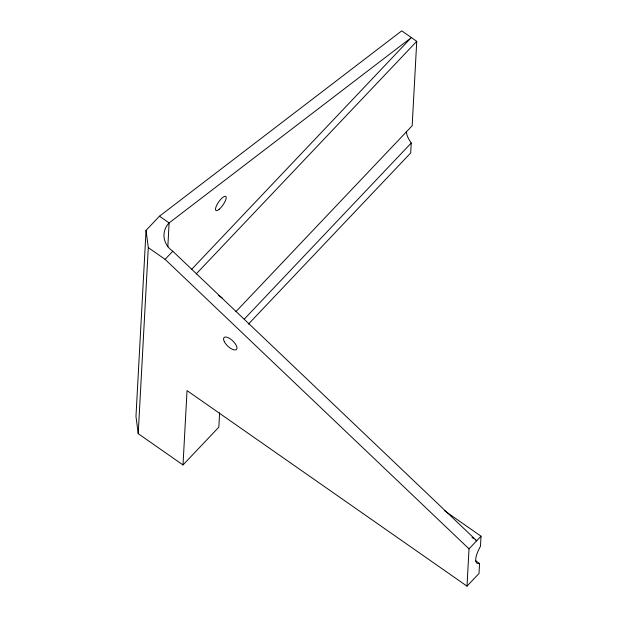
<?xml version="1.0" encoding="UTF-8"?>
<svg xmlns="http://www.w3.org/2000/svg" width="617" height="617" viewBox="0 0 617 617"><rect width="100%" height="100%" fill="white"/><g stroke="black" fill="none" stroke-linecap="round" stroke-linejoin="round"><path stroke-width="0.93" d="M235.972 311.6L412.171 125.76L416.745 41.331L401.729 30.85L159.487 216.189L146.052 230.357L135.971 416.398L138.216 433.666L183.01 464.948L218.834 427.172L219.613 412.734M138.216 433.666L148.296 247.625L146.052 230.357M167.824 246.769L169.112 222.914L411.362 37.575L191.563 269.405M183.01 464.948L187.036 390.607L467 586.15L479.008 573.486L479.548 563.475A23.523 7.18 -55.1 0 1 480.481 546.222L481.029 536.204L444.749 510.868M406.318 131.452A23.523 9.887 43.5 0 0 411.238 143.021L410.698 152.954L248.412 324.126M467 586.15L469.02 548.868L481.029 536.204M148.296 247.625L165.094 259.356L172.791 251.235A23.523 20.099 3.1 0 1 169.112 222.914L159.487 216.189M196.167 273.979L416.745 41.331M244.309 319.082L411.238 143.021M218.719 295.543L222.637 298.281M471.99 537.438L473.571 538.541M475.144 539.644L476.725 540.747L172.791 251.235M475.607 560.722L479.548 563.475M165.094 259.356L469.02 548.868M224.326 341.664A8.607 3.617 43.5 0 0 235.964 349.793A8.607 3.617 43.5 0 0 230.511 339.034A8.607 3.617 43.5 0 0 224.326 341.664M219.205 209.232A8.607 2.63 -55.1 0 0 226.084 196.823A8.607 2.63 -55.1 0 0 217.207 204.304A8.607 2.63 -55.1 0 0 219.205 209.232"/></g></svg>
